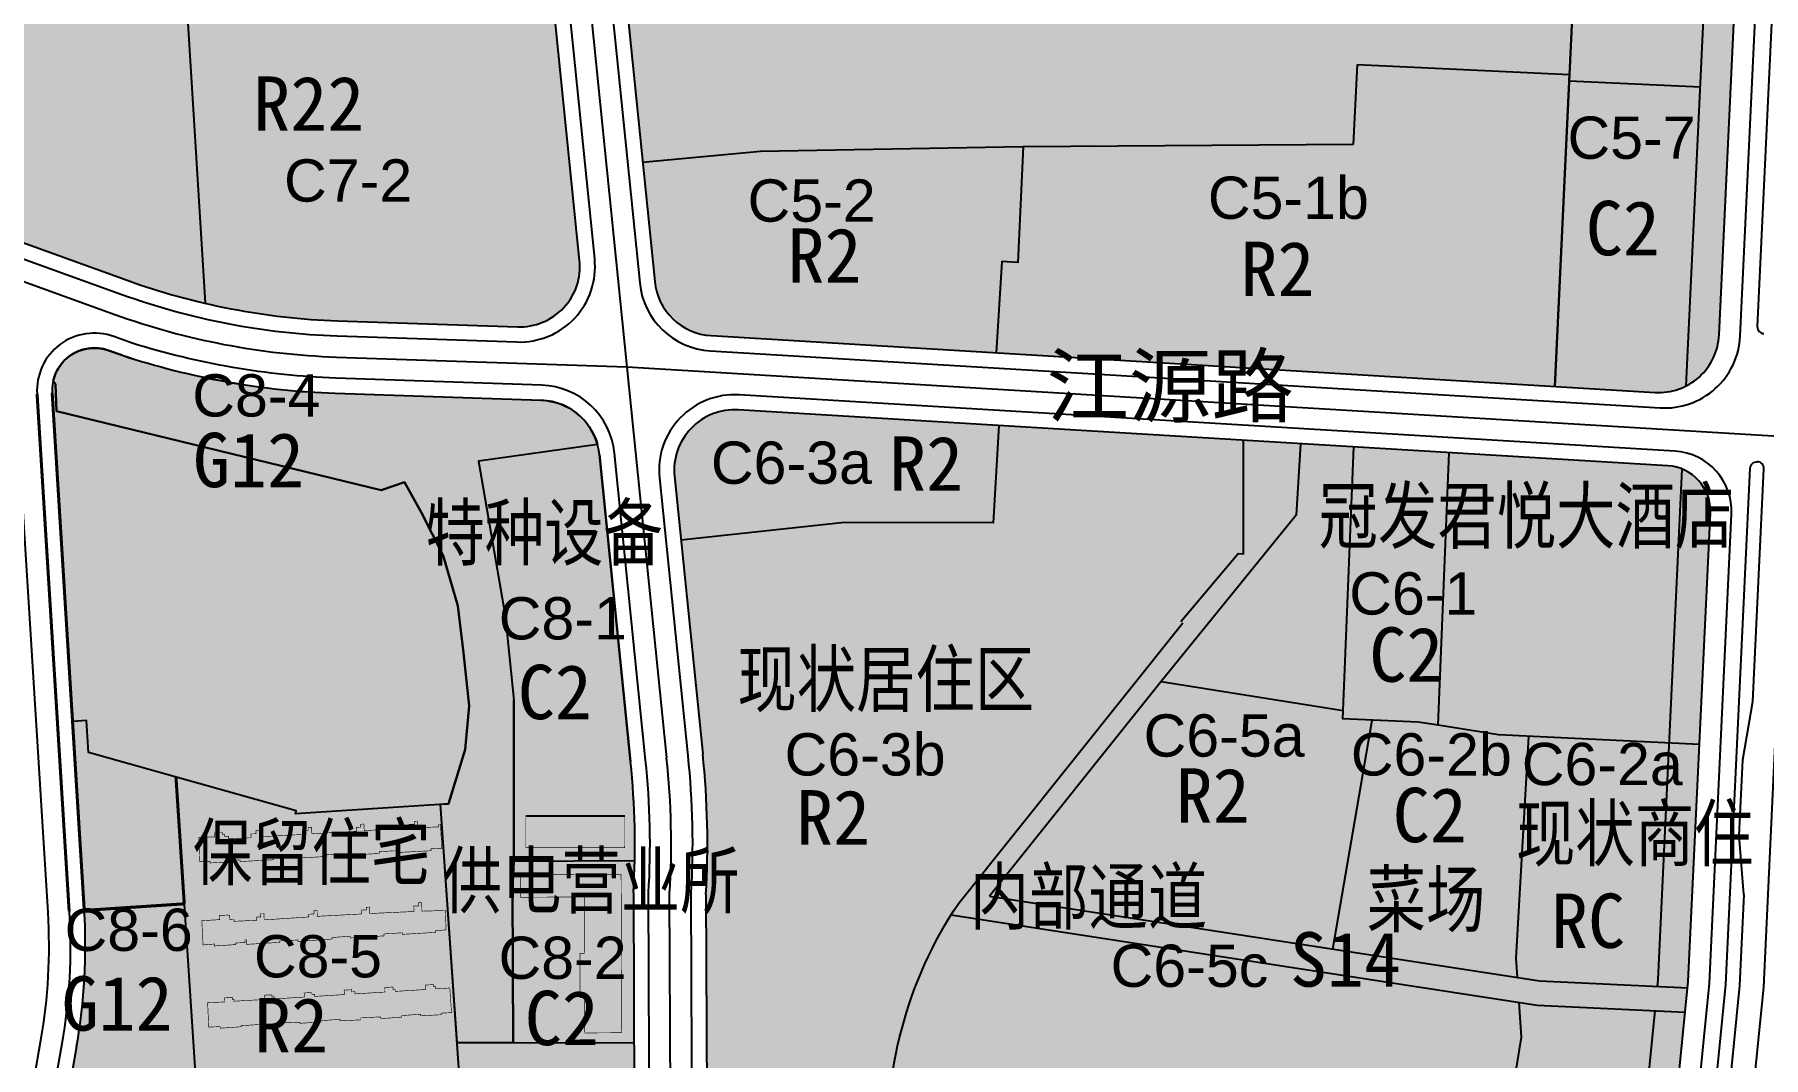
# Model space of a CAD drawing. Extents: x 2442 to 11417, y 1140 to 9206.
# Drawn here: x 8680 to 9252, y 6670 to 7009 of the extents above; entities that cross this region are included whole.
import ezdxf

# ---------------------------------------------------------------- set-up
doc = ezdxf.new("R2010")
doc.units = 0
doc.header["$LTSCALE"] = 1000
doc.header["$MEASUREMENT"] = 0
for name, pattern in [('ACAD_ISO02W100', [15, 12, -3]), ('CENTER', [50.8, 31.75, -6.35, 6.35, -6.35]), ('CENTER2', [28.575, 19.05, -3.175, 3.175, -3.175])]:
    doc.linetypes.add(name, pattern=pattern)
for name, color, linetype in [('0-保留内容', 80, 'Continuous'), ('0-保留建筑', 5, 'Continuous'), ('01-R2-R2二类居住', 2, 'Continuous'), ('01-R22-R2公共服务', 51, 'Continuous'), ('01-RC', 23, 'Continuous'), ('02-C2-商业金融业', 10, 'Continuous'), ('06-S14-其它道路', 63, 'Continuous'), ('08-G12-街头绿地', 80, 'Continuous'), ('11-E1-水域', 130, 'Continuous'), ('14-z地块编号', 217, 'Continuous'), ('a-dlcenter', 1, 'CENTER'), ('road-name', 2, 'Continuous'), ('用地名称', 7, 'Continuous'), ('用地性质代码', 7, 'Continuous'), ('用地线', 5, 'Continuous'), ('道路', 7, 'Continuous'), ('道路红线', 12, 'Continuous'), ('道路绿化', 84, 'Continuous')]:
    doc.layers.add(name, color=color, linetype=linetype)
doc.styles.add('HZ', font='', dxfattribs={"width": 0.8})
doc.styles.get("Standard").update_dxf_attribs({"font": 'gbenor.shx', "bigfont": 'gbcbig.shx'})
doc.styles.add('xtx', font='')
doc.styles.get('HZ').set_extended_font_data('SimSun')
doc.styles.get('xtx').set_extended_font_data('SimSun')

msp = doc.modelspace()

# ---------------------------------------------------------------- hatches: boundary and pattern name
at = {"layer": '01-R2-R2二类居住', "linetype": 'Continuous'}
for points in [[(8511.95, 7110.9), (8526.06, 6998.55), (8527.11, 6991.68), (8627.88, 6957.13), (8710.38, 6927.34, 0.02954), (8736.2, 6919.71), (8728.79, 7039.21), (8848.18, 7051.33), (8832.23, 7208.48, -0.04183), (8832.13, 7213.82), (8835.41, 7263.32), (8772.65, 7276.12), (8776.65, 7295.71), (8637.77, 7324.03, 0.035472), (8558.46, 7335.95), (8500.36, 7276.86), (8503.47, 7208.39)], [(9196.07, 7186.95, 0.218522), (9195.13, 7189.27), (9146.25, 7191.58, -0.23428), (9141.64, 7194.53, -0.18437), (9140.3, 7198.59), (9140.51, 7202.82), (9009.3, 7221.26), (9018.93, 7256.71, -0.001719), (9012.08, 7258.19), (9003.68, 7225.06), (8983.21, 7199.13), (8890.64, 7223.67), (8882.85, 7194.27), (8857.78, 7194.36), (8880.92, 6966.47), (8920.03, 6970.18), (9033.3, 6972.1), (9081.99, 6972.1), (9116.14, 6972.35), (9117.39, 6998.76), (9187.04, 6995.48)], [(9182.65, 6892.21), (9187.52, 6995.45), (9117.39, 6998.76), (9116.14, 6972.35), (9116.13, 6972.1), (9081.99, 6972.1), (9006.81, 6971.56), (9005, 6933.21), (8999.75, 6933.52), (8997.93, 6903.33)], [(8919.95, 6970.08), (8880.93, 6966.38), (8884.93, 6926.95, 0.367723), (8903.63, 6909), (8997.93, 6903.33), (8999.75, 6933.52), (9005, 6933.21), (9006.81, 6971.56)], [(8912.58, 6884.42, 0.462284), (8891.48, 6862.44), (8893.62, 6841.36), (8947.75, 6847.14), (8996.86, 6847.02), (8998.8, 6879.23)], [(9077.92, 6836.84), (9079.73, 6836.73), (9079.73, 6874.36), (8998.8, 6879.23), (8996.86, 6847.02), (8947.75, 6847.14), (8893.62, 6841.36), (8900.82, 6770.48, -0.041561), (8901.87, 6723.98), (8902.22, 6643.7), (8918.02, 6641.68), (8962.47, 6633.89, -0.16822), (8985.5, 6721.17)], [(9109.23, 6705.93), (9122.31, 6781.72), (9112.54, 6782.13), (9112.66, 6784.87), (9052.46, 6794.53), (8995.65, 6723.42)], [(8732.75, 6668.38), (8735.61, 6624.74), (8822.68, 6630.11), (8814.04, 6753.87), (8813.71, 6753.85), (8766.11, 6750.71), (8766.35, 6751.75), (8726.57, 6762.9), (8729.31, 6720.93)], [(8982.98, 6717.28, 0.159583), (8962.47, 6633.89), (8969.99, 6632.58), (8968.3, 6621.65), (8959.77, 6574.11), (9141, 6547.27), (9166.87, 6648.2), (9171.5, 6676.77), (9170.76, 6688.37)]]:
    msp.add_hatch(color=256, dxfattribs=at).paths.add_polyline_path(points)
at = {"layer": '01-R22-R2公共服务'}
msp.add_hatch(color=256, dxfattribs=at).paths.add_polyline_path([(8728.79, 7039.21), (8736.2, 6919.71, 0.048615), (8780.05, 6913.92), (8839.52, 6911.9, 0.454393), (8860.1, 6933.91), (8848.18, 7051.33)])
at = {"layer": '01-RC'}
msp.add_hatch(color=256, dxfattribs=at).paths.add_polyline_path([(9169.82, 6702.96), (9170.23, 6696.54), (9177.61, 6695.41), (9216.62, 6693.57), (9216.86, 6695.9), (9220.54, 6774.17), (9173.95, 6776.37)])
at = {"layer": '02-C2-商业金融业'}
for points in [[(9235.2, 7083.85), (9191.79, 7085.89), (9187.42, 6993.26), (9230.81, 6991.21)], [(9182.65, 6892.21), (9215.84, 6890.21, 0.133602), (9226.12, 6892.35), (9230.81, 6991.21), (9187.42, 6993.26)], [(8835.48, 6816.32), (8838.35, 6788.4), (8838.3, 6734.93), (8878.32, 6735.12, 0.02971), (8877.2, 6765.53), (8866.63, 6869.65, 0.041863), (8866.01, 6872.93), (8826.64, 6867.47)], [(9144.11, 6780.03), (9164.07, 6776.83), (9220.54, 6774.17), (9224.82, 6864.83, 0.081881), (9220.06, 6865.91), (9147.75, 6870.26)], [(9109.23, 6705.93), (9170.23, 6696.54), (9169.82, 6702.96), (9173.95, 6776.37), (9164.07, 6776.83), (9144.32, 6780), (9137.52, 6781.07), (9122.31, 6781.72)], [(8877.87, 6724.67, 0.010204), (8878.32, 6735.12), (8838.3, 6734.93), (8837.87, 6725.91), (8838.09, 6674.94), (8878.09, 6675.04)], [(9141, 6547.27), (9048.66, 6560.95), (9039.45, 6498.79), (9181.81, 6477.7, 0.058751), (9190.25, 6484.01), (9212.2, 6648.98), (9215.83, 6685.59), (9176.81, 6687.43), (9170.76, 6688.37), (9171.5, 6676.77), (9166.87, 6648.2)], [(8822.68, 6630.11), (8735.61, 6624.74), (8731.98, 6617.92), (8869.18, 6544.95, 0.259802), (8878.58, 6561.99), (8878.09, 6675.04), (8819.55, 6674.9)]]:
    msp.add_hatch(color=256, dxfattribs=at).paths.add_polyline_path(points)
h = msp.add_hatch(color=256, dxfattribs=at)
h.paths.add_polyline_path([(9112.55, 6782.13), (9137.52, 6781.07), (9144.11, 6780.03), (9147.75, 6870.26), (9116.17, 6872.17)])
h.paths.add_polyline_path([(9052.46, 6794.53), (9112.66, 6784.87), (9116.17, 6872.17), (9098.56, 6873.23), (9097.14, 6849.63)])
at = {"layer": '06-S14-其它道路', "linetype": 'Continuous'}
for points in [[(9176.81, 6687.43), (9215.83, 6685.59), (9216.62, 6693.57), (9177.61, 6695.41), (8995.65, 6723.42), (9052.46, 6794.53), (9097.14, 6849.63), (9098.56, 6873.23), (9079.73, 6874.36), (9079.73, 6836.73), (9077.92, 6836.84), (8985.5, 6721.17, 0.008411), (8982.98, 6717.28)], [(9226.63, 6693.09), (9216.62, 6693.57), (9215.83, 6685.59), (9225.84, 6685.12)]]:
    msp.add_hatch(color=256, dxfattribs=at).paths.add_polyline_path(points)
at = {"layer": '08-G12-街头绿地'}
for points in [[(9251.49, 7216.06, 0.317928), (9242.16, 7230.66), (9226.12, 6892.35, 0.269375), (9237.02, 6909.23)], [(8826.64, 6867.47), (8866.01, 6872.93, 0.328128), (8847.41, 6887.62), (8779.23, 6889.94, -0.074832), (8705.48, 6903.62, 0.432974), (8686.54, 6895.99), (8687.05, 6883.99), (8794.4, 6857.88), (8802.21, 6860.48), (8807.66, 6850.55), (8814.91, 6836.21), (8819.81, 6819.52), (8821.69, 6803.99), (8823.58, 6786.51), (8822.23, 6772.04), (8816.75, 6754.03), (8814.04, 6753.87), (8819.55, 6674.9), (8838.09, 6674.94), (8837.87, 6725.91), (8838.3, 6734.93), (8838.35, 6788.4), (8835.48, 6816.32)], [(9220.54, 6774.17), (9230.53, 6773.7), (9234.14, 6850.23, 0.317837), (9224.82, 6864.83)], [(9216.86, 6695.9), (9216.62, 6693.57), (9226.63, 6693.09), (9226.83, 6695.17), (9230.53, 6773.7), (9220.54, 6774.17)], [(9190.25, 6484.01, 0.171573), (9203.89, 6510.73), (9222.13, 6647.83), (9225.84, 6685.12), (9215.83, 6685.59), (9212.2, 6648.98)]]:
    msp.add_hatch(color=256, dxfattribs=at).paths.add_polyline_path(points)
h = msp.add_hatch(color=256, dxfattribs=at)
h.paths.add_polyline_path([(8726.57, 6762.9), (8697.64, 6771.01), (8696.93, 6781.57), (8692.35, 6781.27), (8696.23, 6718.76), (8729.31, 6720.93)])
h.paths.add_polyline_path([(8729.31, 6720.93), (8696.23, 6718.76, -0.058909), (8693.71, 6673.74), (8688.46, 6643.81, 0.325063), (8697.77, 6624.79), (8727.31, 6609.14), (8735.61, 6624.74), (8732.75, 6668.38)])
at = {"layer": '11-E1-水域'}
msp.add_hatch(color=256, dxfattribs=at).paths.add_polyline_path([(8814.91, 6836.21), (8807.66, 6850.55), (8802.21, 6860.48), (8794.4, 6857.88), (8687.05, 6883.99), (8686.67, 6892.89), (8685.95, 6894.08, 0.07264), (8685.62, 6890.05), (8692.35, 6781.27), (8696.93, 6781.57), (8697.64, 6771.01), (8766.35, 6751.75), (8766.11, 6750.71), (8813.71, 6753.85), (8816.75, 6754.03), (8822.23, 6772.04), (8823.58, 6786.51), (8821.69, 6803.99), (8819.81, 6819.52)])

# ---------------------------------------------------------------- linework, layer by layer
at = {"layer": '0-保留内容', "color": 4, "linetype": 'Continuous'}
msp.add_lwpolyline([(8685.95, 6894.08), (8686.67, 6892.89), (8687.05, 6883.99), (8794.4, 6857.88), (8802.21, 6860.48), (8807.66, 6850.55), (8814.91, 6836.21), (8819.81, 6819.52), (8821.69, 6803.99), (8823.58, 6786.51), (8822.23, 6772.04), (8816.75, 6754.03), (8813.71, 6753.85), (8766.11, 6750.71), (8766.35, 6751.75), (8697.64, 6771.01), (8696.93, 6781.57), (8692.35, 6781.27)], dxfattribs=at)
at = {"layer": '0-保留内容', "color": 222, "linetype": 'ACAD_ISO02W100', "ltscale": 3, "const_width": 1}
msp.add_lwpolyline([(8691.24, 6718.45), (8680.63, 6889.66)], dxfattribs=at)
at = {"layer": '0-保留内容', "color": 84, "linetype": 'ACAD_ISO02W100', "ltscale": 3, "const_width": 1}
msp.add_lwpolyline([(8696.23, 6718.76), (8685.62, 6889.97)], dxfattribs=at)
at = {"layer": '0-保留内容', "color": 222, "linetype": 'Continuous', "const_width": 1}
for points in [[(8696.23, 6718.76), (8692.35, 6781.27)], [(8729.31, 6720.93), (8726.57, 6762.9)], [(8696.23, 6718.76), (8729.31, 6720.93)]]:
    msp.add_lwpolyline(points, dxfattribs=at)
at = {"layer": '0-保留建筑', "linetype": 'Continuous'}
for points in [[(8750, 6742.73, 0.2, 0.2, 0), (8751.44, 6742.81, 0.2, 0.2, 0), (8751.42, 6744.08, 0.2, 0.2, 0), (8753.08, 6744.13, 0.2, 0.2, 0), (8753.06, 6745.11, 0.2, 0.2, 0), (8754.11, 6745.13, 0.2, 0.2, 0), (8754.18, 6743.12, 0.2, 0.2, 0), (8768.78, 6743.91, 0.2, 0.2, 0), (8768.76, 6745.23, 0.2, 0.2, 0), (8770.31, 6745.27, 0.2, 0.2, 0), (8770.3, 6746.21, 0.2, 0.2, 0), (8771.43, 6746.25, 0.2, 0.2, 0), (8771.52, 6744.14, 0.2, 0.2, 0), (8786.28, 6744.93, 0.2, 0.2, 0), (8786.23, 6746.24, 0.2, 0.2, 0), (8787.7, 6746.33, 0.2, 0.2, 0), (8787.68, 6747.28, 0.2, 0.2, 0), (8788.72, 6747.33, 0.2, 0.2, 0), (8788.85, 6745.15, 0.2, 0.2, 0), (8803.73, 6746.02, 0.2, 0.2, 0), (8803.68, 6747.21, 0.2, 0.2, 0), (8805.39, 6747.28, 0.2, 0.2, 0), (8805.36, 6748.26, 0.2, 0.2, 0), (8806.38, 6748.3, 0.2, 0.2, 0), (8806.48, 6746.1, 0.2, 0.2, 0), (8813.48, 6746.41, 0.2, 0.2, 0), (8813.46, 6747.19, 0.2, 0.2, 0), (8814.06, 6747.21, 0.2, 0.2, 0), (8814.49, 6739.34, 0.2, 0.2, 0), (8811.1, 6739.16, 0.2, 0.2, 0), (8810.94, 6739.15, 0.2, 0.2, 0), (8810.95, 6738.51, 0.2, 0.2, 0), (8800.17, 6737.93, 0.2, 0.2, 0), (8800.11, 6738.55, 0.2, 0.2, 0), (8793.79, 6738.18, 0.2, 0.2, 0), (8793.82, 6737.61, 0.2, 0.2, 0), (8782.65, 6736.92, 0.2, 0.2, 0), (8782.65, 6736.92, 0.2, 0.2, 0), (8782.61, 6737.55, 0.2, 0.2, 0), (8776.4, 6737.2, 0.2, 0.2, 0), (8776.41, 6736.62, 0.2, 0.2, 0), (8765.28, 6735.97, 0.2, 0.2, 0), (8765.25, 6736.41, 0.2, 0.2, 0), (8758.92, 6736.1, 0.2, 0.2, 0), (8758.94, 6735.53, 0.2, 0.2, 0), (8750, 6735.04, 0.2, 0.2, 0), (8747.78, 6734.9, 0.2, 0.2, 0), (8747.76, 6735.5, 0.2, 0.2, 0), (8744.7, 6735.34, 0.2, 0.2, 0), (8744.7, 6734.84, 0.2, 0.2, 0), (8737.84, 6734.46, 0.2, 0.2, 0), (8737.82, 6735.01, 0.2, 0.2, 0), (8734.42, 6734.97, 0.2, 0.2, 0), (8734.17, 6742.94, 0.2, 0.2, 0), (8739.24, 6743.06, 0.2, 0.2, 0), (8739.21, 6744.37, 0.2, 0.2, 0), (8741.88, 6744.45, 0.2, 0.2, 0), (8741.89, 6743.97, 0.2, 0.2, 0), (8742.7, 6743.99, 0.2, 0.2, 0), (8742.71, 6743.23, 0.2, 0.2, 0), (8744.04, 6743.26, 0.2, 0.2, 0), (8744.04, 6742.46, 0.2, 0.2, 0), (8749.96, 6742.73, 0, 0, 0)], [(8749.99, 6688.95, 0.2, 0.2, 0), (8755.8, 6689.25, 0.2, 0.2, 0), (8755.76, 6690.7, 0.2, 0.2, 0), (8758.33, 6690.8, 0.2, 0.2, 0), (8758.37, 6690.05, 0.2, 0.2, 0), (8759.27, 6690.07, 0.2, 0.2, 0), (8759.31, 6689.47, 0.2, 0.2, 0), (8769.06, 6690.07, 0.2, 0.2, 0), (8768.96, 6691.42, 0.2, 0.2, 0), (8771.51, 6691.59, 0.2, 0.2, 0), (8771.53, 6690.94, 0.2, 0.2, 0), (8772.47, 6690.96, 0.2, 0.2, 0), (8772.48, 6690.29, 0.2, 0.2, 0), (8782.3, 6690.9, 0.2, 0.2, 0), (8782.19, 6692.37, 0.2, 0.2, 0), (8784.69, 6692.49, 0.2, 0.2, 0), (8784.73, 6691.79, 0.2, 0.2, 0), (8785.75, 6691.84, 0.2, 0.2, 0), (8785.78, 6691.12, 0.2, 0.2, 0), (8795.68, 6691.73, 0.2, 0.2, 0), (8795.64, 6693.24, 0.2, 0.2, 0), (8798.32, 6693.4, 0.2, 0.2, 0), (8798.39, 6692.65, 0.2, 0.2, 0), (8799.06, 6692.68, 0.2, 0.2, 0), (8799.1, 6691.95, 0.2, 0.2, 0), (8809.22, 6692.57, 0.2, 0.2, 0), (8809.18, 6694.07, 0.2, 0.2, 0), (8811.72, 6694.17, 0.2, 0.2, 0), (8811.76, 6693.47, 0.2, 0.2, 0), (8812.47, 6693.51, 0.2, 0.2, 0), (8812.5, 6692.78, 0.2, 0.2, 0), (8817.15, 6693.07, 0.2, 0.2, 0), (8817.71, 6685.21, 0.2, 0.2, 0), (8817.74, 6684.91, 0.2, 0.2, 0), (8814.28, 6684.75, 0.2, 0.2, 0), (8814.31, 6684.23, 0.2, 0.2, 0), (8807.56, 6683.85, 0.2, 0.2, 0), (8807.55, 6684.39, 0.2, 0.2, 0), (8801.17, 6683.94, 0.2, 0.2, 0), (8801.21, 6683.42, 0.2, 0.2, 0), (8794.34, 6682.95, 0.2, 0.2, 0), (8794.31, 6683.52, 0.2, 0.2, 0), (8787.71, 6683.18, 0.2, 0.2, 0), (8787.73, 6682.53, 0.2, 0.2, 0), (8780.85, 6682.19, 0.2, 0.2, 0), (8780.82, 6682.7, 0.2, 0.2, 0), (8774.46, 6682.25, 0.2, 0.2, 0), (8774.51, 6681.82, 0.2, 0.2, 0), (8767.62, 6681.39, 0.2, 0.2, 0), (8767.58, 6681.75, 0.2, 0.2, 0), (8761.32, 6681.48, 0.2, 0.2, 0), (8761.35, 6680.96, 0.2, 0.2, 0), (8754.47, 6680.56, 0.2, 0.2, 0), (8754.44, 6681.02, 0.2, 0.2, 0), (8750, 6680.71, 0.2, 0.2, 0), (8748.14, 6680.59, 0.2, 0.2, 0), (8748.18, 6680.25, 0.2, 0.2, 0), (8741.22, 6679.76, 0.2, 0.2, 0), (8741.18, 6680.27, 0.2, 0.2, 0), (8737.41, 6680.16, 0.2, 0.2, 0), (8737.04, 6688.22, 0.2, 0.2, 0), (8742.74, 6688.45, 0.2, 0.2, 0), (8742.7, 6689.92, 0.2, 0.2, 0), (8745.2, 6690.02, 0.2, 0.2, 0), (8745.22, 6689.35, 0.2, 0.2, 0), (8745.77, 6689.36, 0.2, 0.2, 0), (8745.79, 6688.68, 0.2, 0.2, 0), (8750, 6688.95, 0, 0, 0)]]:
    msp.add_lwpolyline(points, format="xyseb", dxfattribs=at)
at = {"layer": '0-保留建筑', "linetype": 'Continuous', "const_width": 0.2}
msp.add_lwpolyline([(8875.05, 6750), (8875.04, 6739.5), (8842.3, 6739.5), (8842.3, 6750)], dxfattribs=at)
at = {"layer": '0-保留建筑', "linetype": 'Continuous', "flags": 128}
msp.add_lwpolyline([(8875.05, 6750), (8842.3, 6750)], dxfattribs=at)
at = {"layer": '0-保留建筑', "linetype": 'Continuous', "const_width": 0.2}
for points in [[(8861.81, 6678.2), (8861.76, 6689.9), (8860.26, 6689.9), (8860.2, 6704.54), (8861.7, 6704.54), (8861.62, 6723.2), (8840.62, 6723.11), (8840.58, 6730.55), (8873.82, 6730.7), (8874.05, 6678.26)], [(8744.31, 6717.13), (8744.41, 6715.71), (8745.75, 6715.75), (8745.79, 6715.14), (8750, 6715.34), (8753.31, 6715.5), (8753.29, 6716.53), (8754.59, 6716.58), (8754.62, 6717.72), (8755.7, 6717.73), (8755.75, 6715.62), (8770.46, 6716.58), (8770.44, 6717.48), (8772.2, 6717.58), (8772.2, 6718.69), (8773.26, 6718.7), (8773.32, 6716.79), (8787.89, 6717.57), (8787.89, 6717.58), (8787.82, 6718.84), (8789.56, 6718.91), (8789.56, 6719.8), (8790.65, 6719.84), (8790.68, 6717.72), (8805.31, 6718.39), (8805.23, 6720.19), (8806.9, 6720.24), (8806.89, 6721.28), (8807.83, 6721.3), (8807.94, 6718.49), (8815.67, 6718.74), (8815.94, 6712.33), (8812.48, 6712.01), (8812.51, 6711.5), (8801.47, 6710.83), (8801.44, 6711.35), (8795.39, 6710.97), (8795.43, 6710.32), (8784.23, 6709.64), (8784.16, 6710.21), (8778.2, 6709.78), (8778.23, 6709.28), (8766.94, 6708.5), (8766.9, 6708.96), (8760.9, 6708.66), (8760.91, 6708.17), (8750, 6707.52), (8749.99, 6709.02), (8749.36, 6709), (8749.41, 6708.12), (8746.3, 6707.96), (8746.37, 6707.44), (8739.28, 6706.99), (8739.23, 6707.63), (8735.53, 6707.31), (8735.12, 6715.34), (8741.04, 6715.71), (8740.92, 6717.08), (8743.64, 6717.21)]]:
    msp.add_lwpolyline(points, close=True, dxfattribs=at)
at = {"layer": 'a-dlcenter', "color": 5, "linetype": 'CENTER2', "flags": 128}
msp.add_lwpolyline([(9218.62, 6431.82), (9246.97, 6644.94), (9251.78, 6693.34), (9260.36, 6875.5), (9277.98, 7247.1), (9317.58, 8086.63), (9283.02, 8246.13, 0.11243), (9227.17, 8365.09), (9093.88, 8536.91)], format="xyb", dxfattribs=at)
at = {"layer": 'a-dlcenter', "linetype": 'CENTER2', "flags": 128}
for points in [[(8648.31, 8101.9), (8699.55, 7822.89), (8710.14, 7765.24, 0.110501), (8761.37, 7644.67), (8800.66, 7589.85, -0.173692), (8856.16, 7395.28), (8851.14, 7319.31), (8844.11, 7213.03, 0.04183), (8844.17, 7209.69), (8888.88, 6769.24)], [(8352.36, 7008.52), (8390.36, 7008.52), (8400.99, 7008.52, -0.082774), (8478.84, 6995.55), (8623.9, 6945.81), (8706.31, 6916.05, 0.078267), (8779.64, 6901.93), (8875.74, 6898.66)], [(8669.61, 6605.78), (8681.89, 6675.82, 0.058909), (8684.25, 6718.02), (8671.2, 6928.73)], [(8890.88, 6492.6), (8889.87, 6724.32, 0.041945), (8888.88, 6769.24)]]:
    msp.add_lwpolyline(points, format="xyb", dxfattribs=at)
msp.add_lwpolyline([(8875.74, 6898.66), (9260.45, 6875.5), (9260.45, 6875.52)], dxfattribs=at)
at = {"layer": '用地线'}
for p, q in [((9196.66, 7189.2), (9182.65, 6892.21)), ((9182.65, 6892.21), (9196.66, 7189.2)), ((9116.14, 6972.35), (9117.39, 6998.76)), ((9117.39, 6998.76), (9187.52, 6995.45)), ((9006.81, 6971.56), (9116.14, 6972.35)), ((8866.01, 6872.93), (8826.64, 6867.47)), ((8826.64, 6867.47), (8835.48, 6816.32)), ((8835.48, 6816.32), (8838.35, 6788.4)), ((8838.3, 6734.93), (8838.35, 6788.4)), ((8837.87, 6725.91), (8838.3, 6734.93)), ((8878.32, 6735.12), (8838.3, 6734.93)), ((8838.09, 6674.94), (8837.87, 6725.91)), ((8819.55, 6674.9, 35.53), (8878.09, 6675.04, 35.53))]:
    msp.add_line(p, q, dxfattribs=at)
for points in [[(9226.12, 6892.35), (9242.16, 7230.66)], [(8848.18, 7051.33), (8728.79, 7039.21), (8736.2, 6919.71)], [(9216.62, 6693.57), (9216.86, 6695.9), (9224.82, 6864.83)], [(9190.25, 6484.01), (9212.2, 6648.98), (9215.83, 6685.59)]]:
    msp.add_lwpolyline(points, dxfattribs=at)
at = {"layer": '用地线', "flags": 128}
for points in [[(9187.42, 6993.26), (9191.79, 7085.89)], [(9230.88, 6991.21), (9187.42, 6993.26)], [(8880.93, 6966.38), (8919.95, 6970.08), (9006.81, 6971.56), (9005, 6933.21), (8999.75, 6933.52), (8997.93, 6903.33)], [(8998.8, 6879.23), (8996.86, 6847.02), (8947.75, 6847.14), (8893.53, 6841.35)], [(9058.94, 6814.4), (9077.92, 6836.84), (9079.73, 6836.73), (9079.73, 6874.36)], [(9098.56, 6873.23), (9097.14, 6849.63), (9052.46, 6794.53), (9112.66, 6784.87), (9116.17, 6872.15)], [(9230.53, 6773.7), (9164.07, 6776.83), (9144.11, 6780.03), (9147.75, 6870.26)], [(9052.46, 6794.53), (8995.65, 6723.42)], [(9144.11, 6780.03), (9137.52, 6781.07), (9112.54, 6782.13), (9112.66, 6784.87)], [(9109.23, 6705.93), (9122.31, 6781.72)], [(9173.95, 6776.37), (9169.82, 6702.96), (9169.82, 6702.96), (9170.23, 6696.54)], [(8726.57, 6762.9), (8726.57, 6762.9), (8735.61, 6624.74), (8822.68, 6630.11), (8814.04, 6753.87)], [(8995.65, 6723.42), (9177.61, 6695.41), (9226.63, 6693.09)], [(8982.98, 6717.28), (9176.81, 6687.43), (9225.84, 6685.12)], [(9170.76, 6688.37), (9171.5, 6676.77), (9166.87, 6648.2), (9141, 6547.27)]]:
    msp.add_lwpolyline(points, dxfattribs=at)
at = {"layer": '用地线', "elevation": 35.53}
msp.add_lwpolyline([(8814.04, 6753.87), (8816.75, 6754.03), (8822.23, 6772.04), (8823.58, 6786.51), (8821.69, 6803.99), (8819.81, 6819.52), (8814.91, 6836.21), (8807.66, 6850.55), (8802.21, 6860.48), (8794.4, 6857.88), (8687.05, 6883.99), (8686.67, 6892.89), (8685.95, 6894.08, -0.448203), (8704.3, 6904.1), (8704.3, 6904.1), (8708.75, 6902.52, 0.071392), (8779.23, 6889.94), (8847.41, 6887.62, -0.328128), (8866.01, 6872.93), (8826.64, 6867.47), (8835.48, 6816.32), (8838.35, 6788.4), (8838.3, 6734.93), (8837.87, 6725.91), (8838.09, 6674.94), (8819.55, 6674.9), (8814.04, 6753.87)], format="xyb", dxfattribs=at)
at = {"layer": '用地线', "flags": 128}
msp.add_lwpolyline([(8962.47, 6633.89, -0.16822), (8985.5, 6721.17), (9059.58, 6813.89)], format="xyb", dxfattribs=at)
at = {"layer": '道路', "flags": 128}
for points in [[(8390.36, 7015.52), (8400.99, 7015.52), (8400.99, 7015.52, -0.082774), (8481.11, 7002.17), (8626.22, 6952.41), (8708.68, 6922.64, 0.078267), (8779.88, 6908.93), (8839.35, 6906.9, 0.454393), (8865.08, 6934.41), (8837.2, 7208.98, -0.04183), (8837.12, 7213.49), (8842.13, 7289.19, 0.375177), (8826.17, 7310.11), (8642.79, 7347.5, 0.051322), (8522.82, 7361.62), (8505.41, 7358.31), (8480.3, 7357.83), (8458.7, 7360.71), (8385.97, 7359.29, 0.408492), (8366.36, 7339.29), (8366.36, 7039.52, 0.414213)], [(9163.99, 7240.61, -0.046521), (8978.08, 7270.42), (8962.81, 7271.49), (8937.86, 7278.26), (8923.04, 7285.28), (8874.77, 7298.38, 0.473808), (8855.88, 7284.9), (8851.09, 7212.57, 0.04183), (8851.13, 7210.4), (8879.96, 6926.44, 0.367723), (8903.33, 6904.01), (9217.53, 6885.1, 0.418021), (9244.01, 6908.88), (9258.43, 7214.69, 0.408686), (9239.78, 7235.59)], [(8680.63, 6889.66), (8691.24, 6718.45, -0.058909), (8688.78, 6674.61), (8683.54, 6644.67, 0.325063), (8695.43, 6620.38), (8826.43, 6550.98, 0.011222), (8847.1, 6539.7, 0.563383), (8883.58, 6562.02), (8882.87, 6724.52, 0.042181), (8881.92, 6768.52), (8871.6, 6870.15, 0.375144), (8847.58, 6892.61), (8779.4, 6894.94, -0.066959), (8712.05, 6906.54), (8706.05, 6908.7, 0.539542)], [(8886.51, 6861.93), (8895.84, 6769.96, -0.041718), (8896.87, 6724.12), (8897.7, 6534.21, 0.319919), (8914.65, 6510.65, 0.031445), (8977.09, 6493.7), (9153.77, 6466.93, 0.419537), (9210.83, 6509.77), (9229.09, 6647.02), (9233.82, 6694.66), (9241.13, 6849.88, 0.410398), (9222.35, 6870.78), (8912.88, 6889.41, 0.462284)]]:
    msp.add_lwpolyline(points, format="xyb", close=True, dxfattribs=at)
at = {"layer": '道路红线'}
for p, q in [((8704.3, 6904.1), (8704.3, 6904.1)), ((8704.3, 6904.1), (8708.75, 6902.52)), ((8708.75, 6902.52), (8704.3, 6904.1)), ((8704.3, 6904.1), (8704.3, 6904.1)), ((8696.23, 6718.76), (8685.62, 6890.05)), ((8779.23, 6889.94), (8847.41, 6887.62)), ((9220.06, 6865.91), (8912.58, 6884.42)), ((8866.63, 6869.65), (8876.95, 6768)), ((8876.95, 6768), (8866.63, 6869.65)), ((8891.48, 6862.44), (8900.82, 6770.48)), ((9226.83, 6695.17), (9234.14, 6850.23)), ((8877.87, 6724.67), (8878.58, 6561.99)), ((8901.87, 6723.98), (8902.7, 6534.23)), ((9222.13, 6647.83), (9226.83, 6695.17)), ((8693.71, 6673.74), (8688.71, 6645.24))]:
    msp.add_line(p, q, dxfattribs=at)
at = {"layer": '道路红线', "flags": 128}
for points in [[(8390.36, 7020.52), (8390.36, 7020.52), (8400.99, 7020.52, -0.082774), (8482.73, 7006.9), (8627.88, 6957.13), (8710.38, 6927.34, 0.078267), (8780.05, 6913.92), (8839.52, 6911.9, 0.454393), (8860.1, 6933.91), (8832.23, 7208.48, -0.04183), (8832.13, 7213.82), (8837.21, 7290.53, 0.375177), (8825.24, 7306.22), (8641.95, 7343.59, 0.051164), (8523.17, 7357.62), (8505.83, 7354.32), (8480.07, 7353.83), (8458.47, 7356.71), (8385.07, 7355.27, 0.408492), (8370.36, 7340.27), (8370.36, 7040.52, 0.414213)], [(9163.72, 7236.61, -0.046432), (8977.44, 7266.46), (8962.14, 7267.53), (8936.47, 7274.49), (8921.65, 7281.51), (8879.43, 7292.97, 0.473808), (8860.53, 7279.49), (8856.08, 7212.24, 0.04183), (8856.1, 7210.9), (8884.93, 6926.95, 0.367723), (8903.63, 6909), (9215.84, 6890.21, 0.418021), (9237.02, 6909.23), (9251.49, 7216.06, 0.408686), (9237.5, 7231.73)]]:
    msp.add_lwpolyline(points, format="xyb", close=True, dxfattribs=at)
at = {"layer": '道路红线'}
for centre, radius, start, end in [((8699.59, 6890.92), 14, 70.3569, 183.5437), ((8787.81, 7141.79), 252, 251.7158, 268.05), ((8846.73, 6867.63), 20, 5.7969, 88.05), ((8911.38, 6864.46), 20, 86.5555, 185.7969), ((9219.16, 6850.94), 15, 357.3028, 86.5555), ((8622.11, 6740.88), 256.27, 356.3734, 6.0749), ((8622.11, 6740.88), 280.27, 356.5432, 6.0627), ((8504.59, 6706.89), 192, 350.0584, 3.5437)]:
    msp.add_arc(centre, radius, start, end, dxfattribs=at)
at = {"layer": '道路绿化', "color": 84, "ltscale": 100, "flags": 128}
for points in [[(9263.64, 7208.43), (9249.66, 6912.05, 0.414214), (9251.8, 6909.69)], [(9245.21, 6724.01), (9243.79, 6693.93), (9239.02, 6645.86), (9238.14, 6639.26, -1), (9233.68, 6639.85), (9234.55, 6646.38), (9239.3, 6694.26), (9247.35, 6865.14, -0.414214), (9249.71, 6867.28)], [(9244.83, 6768.64), (9248.22, 6787.89), (9251.85, 6864.93, 0.414214), (9249.71, 6867.28)]]:
    msp.add_lwpolyline(points, format="xyb", dxfattribs=at)
for points in [[(9249.71, 6867.28), (9249.71, 6867.28)], [(9245.21, 6724.01), (9243.65, 6743.49), (9244.83, 6768.64)]]:
    msp.add_lwpolyline(points, dxfattribs=at)

# ---------------------------------------------------------------- texts
at = {"layer": '14-z地块编号', "linetype": 'Continuous', "char_height": 14, "width": 55.6854, "attachment_point": 1, "style": 'xtx'}
for s, insert in [('{\\fArial|b0|i0|c0|p32;C5-7}', (9186.87, 6981.53)), ('{\\fArial|b0|i0|c0|p32;C7-2}', (8762.32, 6967.36)), ('{\\fArial|b0|i0|c0|p32;C5-2}', (8915.65, 6960.72)), ('{\\fArial|b0|i0|c0|p32;C5-1b}', (9067.91, 6961.65)), ('{\\fArial|b0|i0|c0|p32;C8-\\fArial|b0|i0|c238|p32;4}', (8731.97, 6896.22)), ('{\\fArial|b0|i0|c0|p32;C6-3a}', (8903.52, 6873.95)), ('{\\fArial|b0|i0|c0|p32;C6-1}', (9114.68, 6830.67)), ('{\\fArial|b0|i0|c0|p32;C8-1}', (8833.34, 6822.44)), ('{\\fArial|b0|i0|c0|p32;C6-5a}', (9046.65, 6783.65)), ('{\\fArial|b0|i0|c0|p32;C6-3b}', (8927.89, 6777.4)), ('{\\fArial|b0|i0|c0|p32;C6-2\\fArial|b0|i0|c238|p32;b}', (9115.19, 6777.39)), ('{\\fArial|b0|i0|c0|p32;C6-2a}', (9171.75, 6774.21)), ('{\\fArial|b0|i0|c0|p32;C8-6}', (8689.72, 6719.34)), ('{\\fArial|b0|i0|c0|p32;C8-5}', (8752.35, 6710.58)), ('{\\fArial|b0|i0|c0|p32;C8-\\fArial|b0|i0|c238|p32;2}', (8833.27, 6710.07)), ('{\\fArial|b0|i0|c0|p32;C6-5c}', (9035.74, 6707.43))]:
    msp.add_mtext(s, dxfattribs=dict(at, insert=insert))
at = {"layer": 'road-name', "color": 7, "insert": (9014.51, 6902.39), "char_height": 20, "width": 193.3333, "attachment_point": 1}
msp.add_mtext('{\\fSimSun|b0|i0|c134|p2;江源路}', dxfattribs=at)
at = {"layer": '用地名称', "char_height": 18, "attachment_point": 1, "style": 'HZ'}
for s, insert, width in [('冠发君悦大酒店', (9104.54, 6858.44), 163.026), ('特种设备 ', (8809.07, 6852.86), 110.1365), ('现状居住区', (8912.27, 6804.36), 110.1365), ('现状商住', (9169.82, 6753.28), 110.1365), ('保留住宅 ', (8732.17, 6747.04), 110.1365), ('供电营业所', (8814.76, 6737.67), 110.1365), ('内部通道', (8989.14, 6732.34), 110.1365), ('菜场', (9120.43, 6731.45), 110.1365)]:
    msp.add_mtext(s, dxfattribs=dict(at, insert=insert, width=width))
at = {"layer": '用地性质代码', "char_height": 18, "width": 193.3333, "attachment_point": 1}
for s, insert in [('{\\fSimSun|b0|i0|c134|p54;R22}', (8752.14, 6994.8)), ('{\\fSimSun|b0|i0|c134|p54;C2 }', (9192.93, 6953.6)), ('{\\fSimSun|b0|i0|c134|p54;R2}', (8928.86, 6944.57)), ('{\\fSimSun|b0|i0|c134|p54;R2}', (9078.67, 6940.13)), ('{\\fSimSun|b0|i0|c134|p54;G12}', (8732.21, 6876.84)), ('{\\fSimSun|b0|i0|c134|p54;R2}', (8962.48, 6875.65)), ('{\\fSimSun|b0|i0|c134|p54;C2}', (9121.3, 6812.45)), ('{\\fSimSun|b0|i0|c134|p54;C2}', (8839.64, 6800.05)), ('{\\fSimSun|b0|i0|c134|p54;R2}', (9057.27, 6765.79)), ('{\\fSimSun|b0|i0|c134|p54;R2}', (8931.7, 6758.56)), ('{\\fSimSun|b0|i0|c134|p54;C2}', (9129.06, 6759.33)), ('{\\fSimSun|b0|i0|c134|p54;RC}', (9181.42, 6724.33)), ('{\\fSimSun|b0|i0|c134|p54;S14}', (9095.07, 6711.53)), ('{\\fSimSun|b0|i0|c134|p54;G12}', (8688.75, 6696.96)), ('{\\fSimSun|b0|i0|c134|p54;C2}', (8841.94, 6692.16)), ('{\\fSimSun|b0|i0|c134|p54;R2}', (8752.41, 6689.8))]:
    msp.add_mtext(s, dxfattribs=dict(at, insert=insert))

doc.saveas('drawing.dxf')
